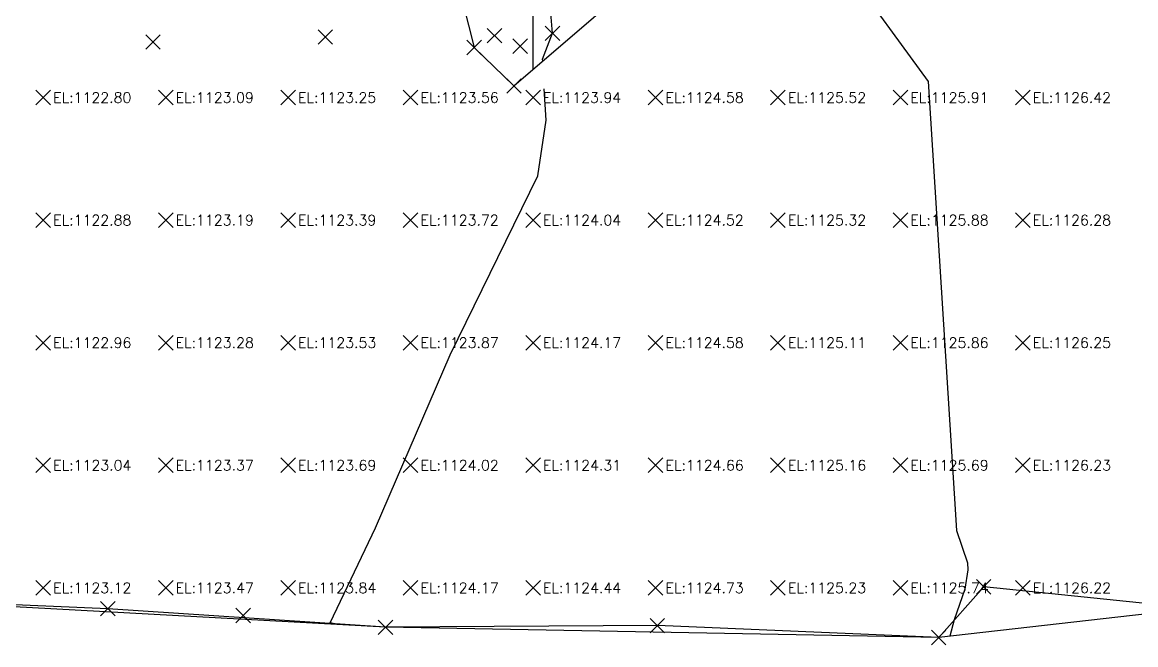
# Model space of a CAD drawing. Header units: metres. Extents: x -212 to 353850, y -37 to 356021.
# Drawn here: x 353787.65 to 353814.93, y 355899.66 to 355914.89 of the extents above; entities that cross this region are included whole.
import ezdxf

# ---------------------------------------------------------------- set-up
doc = ezdxf.new("R2010")
doc.units = ezdxf.units.M
for name, color, linetype in [('C-TINN-BNDY', 110, 'Continuous'), ('C-TOPO-MINR', 8, 'Continuous'), ('C-TOPO-TEXT', 7, 'Continuous'), ('Survey.td2', 7, 'Continuous'), ('V-NODE', 1, 'Continuous')]:
    doc.layers.add(name, color=color, linetype=linetype)
doc.styles.get("Standard").update_dxf_attribs({"font": 'simplex.shx'})

# ---------------------------------------------------------------- blocks, each defined once
blk = doc.blocks.new('*U1')
at = {"color": 0, "linetype": 'ByBlock', "lineweight": -2, "transparency": 16777216}
for p, q in [((-0.71, -0.71), (0.71, 0.71)), ((-0.71, 0.71), (0.71, -0.71))]:
    blk.add_line(p, q, dxfattribs=at)
blk = doc.blocks.new('*U69', base_point=(353789.7496, 355900.5389, 1123.2813))
at = {"layer": 'V-NODE', "lineweight": -2, "xscale": 0.25, "yscale": 0.25, "zscale": 0.25}
blk.add_blockref('*U1', (353789.7496, 355900.5389, 1123.2813), dxfattribs=at)
blk = doc.blocks.new('*U70', base_point=(353793.0634, 355900.3736, 1123.7583))
at = {"layer": 'V-NODE', "lineweight": -2, "xscale": 0.25, "yscale": 0.25, "zscale": 0.25}
blk.add_blockref('*U1', (353793.0634, 355900.3736, 1123.7583), dxfattribs=at)
blk = doc.blocks.new('*U71', base_point=(353796.5514, 355900.0834, 1124.1545))
at = {"layer": 'V-NODE', "lineweight": -2, "xscale": 0.25, "yscale": 0.25, "zscale": 0.25}
blk.add_blockref('*U1', (353796.5514, 355900.0834, 1124.1545), dxfattribs=at)
blk = doc.blocks.new('*U72', base_point=(353803.2102, 355900.1243, 1124.7634))
at = {"layer": 'V-NODE', "lineweight": -2, "xscale": 0.25, "yscale": 0.25, "zscale": 0.25}
blk.add_blockref('*U1', (353803.2102, 355900.1243, 1124.7634), dxfattribs=at)
blk = doc.blocks.new('*U73', base_point=(353810.1026, 355899.8343, 1125.9601))
at = {"layer": 'V-NODE', "lineweight": -2, "xscale": 0.25, "yscale": 0.25, "zscale": 0.25}
blk.add_blockref('*U1', (353810.1026, 355899.8343, 1125.9601), dxfattribs=at)
blk = doc.blocks.new('*U74', base_point=(353811.205, 355901.0745, 1126.0751))
at = {"layer": 'V-NODE', "lineweight": -2, "xscale": 0.25, "yscale": 0.25, "zscale": 0.25}
blk.add_blockref('*U1', (353811.205, 355901.0745, 1126.0751), dxfattribs=at)
blk = doc.blocks.new('*U151', base_point=(353800.6407, 355914.6217, 1123.9994))
at = {"layer": 'V-NODE', "lineweight": -2, "xscale": 0.25, "yscale": 0.25, "zscale": 0.25}
blk.add_blockref('*U1', (353800.6407, 355914.6217, 1123.9994), dxfattribs=at)
blk = doc.blocks.new('*U152', base_point=(353799.22, 355914.5656, 1123.6249))
at = {"layer": 'V-NODE', "lineweight": -2, "xscale": 0.25, "yscale": 0.25, "zscale": 0.25}
blk.add_blockref('*U1', (353799.22, 355914.5656, 1123.6249), dxfattribs=at)
blk = doc.blocks.new('*U588', base_point=(353798.7211, 355914.2736, 1123.6152))
at = {"layer": 'V-NODE', "lineweight": -2, "xscale": 0.25, "yscale": 0.25, "zscale": 0.25}
blk.add_blockref('*U1', (353798.7211, 355914.2736, 1123.6152), dxfattribs=at)
blk = doc.blocks.new('*U589', base_point=(353799.6981, 355913.3327, 1123.8476))
at = {"layer": 'V-NODE', "lineweight": -2, "xscale": 0.25, "yscale": 0.25, "zscale": 0.25}
blk.add_blockref('*U1', (353799.6981, 355913.3327, 1123.8476), dxfattribs=at)
blk = doc.blocks.new('*U590', base_point=(353799.8507, 355914.3103, 1123.7717))
at = {"layer": 'V-NODE', "lineweight": -2, "xscale": 0.25, "yscale": 0.25, "zscale": 0.25}
blk.add_blockref('*U1', (353799.8507, 355914.3103, 1123.7717), dxfattribs=at)
blk = doc.blocks.new('*U600', base_point=(353795.0767, 355914.5309, 1123.2374))
at = {"layer": 'V-NODE', "lineweight": -2, "xscale": 0.25, "yscale": 0.25, "zscale": 0.25}
blk.add_blockref('*U1', (353795.0767, 355914.5309, 1123.2374), dxfattribs=at)
blk = doc.blocks.new('*U601', base_point=(353790.8536, 355914.4082, 1123.0107))
at = {"layer": 'V-NODE', "lineweight": -2, "xscale": 0.25, "yscale": 0.25, "zscale": 0.25}
blk.add_blockref('*U1', (353790.8536, 355914.4082, 1123.0107), dxfattribs=at)

msp = doc.modelspace()

# ---------------------------------------------------------------- linework, layer by layer
at = {"color": 7, "true_color": 0xffffff}
msp.add_line((353800.166, 355913.736, 1117.51), (353800.166, 355980.177, 1121.653), dxfattribs=at)
at = {"color": 3}
for points, elevation in [([(353802.409, 355929.668), (353800.053, 355923.984), (353798.955, 355921.436), (353798.372, 355920.081), (353797.875, 355917.627), (353798.721, 355914.274), (353799.698, 355913.333), (353803.652, 355916.743), (353805.931, 355921.306), (353808.236, 355925.688), (353811.577, 355931.933), (353811.622, 355933.218), (353811.793, 355938.924), (353811.315, 355946.979), (353811.282, 355954.631), (353812.127, 355976.012), (353813.141, 355978.948), (353812.999, 355981.855), (353812.128, 355983.608), (353808.907, 355985.916), (353798.5, 355987.042), (353791.68, 355988.312)], 1122.624), ([(353835.728, 355959.315), (353834.472, 355959.572), (353829.646, 355960.062), (353823.652, 355960.036), (353821.551, 355958.819), (353821.187, 355930.736), (353823.142, 355925.415), (353822.562, 355923.468), (353819.265, 355908.41), (353816.358, 355900.54), (353811.205, 355901.075), (353810.103, 355899.834), (353803.21, 355900.124), (353796.551, 355900.083), (353783.274, 355900.812), (353775.853, 355902.578), (353763.287, 355908.682), (353757.371, 355911.909), (353746.696, 355914.698), (353738.311, 355915.372), (353729.95, 355915.46), (353712.562, 355912.758)], 1129.986)]:
    msp.add_lwpolyline(points, dxfattribs=dict(at, elevation=elevation))
at = {"layer": 'C-TINN-BNDY', "color": 110, "linetype": 'Continuous', "lineweight": -3, "flags": 128}
msp.add_lwpolyline([(353775.21, 355901.71), (353712.562, 355912.758), (353711.127, 355918.698), (353708.515, 355980.861), (353708.088, 355987.489), (353740.928, 356014.282), (353747.106, 356021.152), (353750.817, 356021.263), (353812.938, 356012.175), (353824.736, 356011.206), (353848.766, 355967.131), (353822.562, 355923.469), (353819.265, 355908.41), (353816.358, 355900.54), (353810.103, 355899.834), (353796.551, 355900.083), (353789.75, 355900.539), (353783.274, 355900.812), (353775.21, 355901.71)], close=True, dxfattribs=at)
at = {"layer": 'C-TOPO-MINR', "color": 8, "linetype": 'Continuous', "lineweight": -3, "flags": 128}
for points, elevation in [([(353807.796, 355916.261), (353809.841, 355913.44), (353810.542, 355902.451), (353810.807, 355901.659), (353810.817, 355901.488), (353810.747, 355901.02), (353810.485, 355900.265), (353810.378, 355899.865)], 1126), ([(353800.401, 355913.939), (353800.397, 355913.993), (353800.643, 355914.623), (353800.568, 355915.519)], 1124), ([(353795.348, 355900.164), (353795.191, 355900.197), (353796.303, 355902.517), (353798.136, 355906.753), (353800.283, 355911.135), (353800.485, 355912.494), (353800.44, 355913.261)], 1124)]:
    msp.add_lwpolyline(points, dxfattribs=dict(at, elevation=elevation))
at = {"layer": 'C-TOPO-TEXT', "color": 6, "linetype": 'Continuous', "lineweight": -3}
for p, q in [((353787.986, 355912.869, 1122.802), (353788.345, 355913.229, 1122.802)), ((353787.986, 355913.229, 1122.802), (353788.345, 355912.869, 1122.802)), ((353790.986, 355912.869, 1123.088), (353791.345, 355913.229, 1123.088)), ((353790.986, 355913.229, 1123.088), (353791.345, 355912.869, 1123.088)), ((353793.986, 355912.869, 1123.253), (353794.345, 355913.229, 1123.253)), ((353793.986, 355913.229, 1123.253), (353794.345, 355912.869, 1123.253)), ((353796.986, 355912.869, 1123.562), (353797.345, 355913.229, 1123.562)), ((353796.986, 355913.229, 1123.562), (353797.345, 355912.869, 1123.562)), ((353799.986, 355912.869, 1123.941), (353800.345, 355913.229, 1123.941)), ((353799.986, 355913.229, 1123.941), (353800.345, 355912.869, 1123.941)), ((353802.986, 355912.869, 1124.579), (353803.345, 355913.229, 1124.579)), ((353802.986, 355913.229, 1124.579), (353803.345, 355912.869, 1124.579)), ((353805.986, 355912.869, 1125.517), (353806.345, 355913.229, 1125.517)), ((353805.986, 355913.229, 1125.517), (353806.345, 355912.869, 1125.517)), ((353808.986, 355912.869, 1125.909), (353809.345, 355913.229, 1125.909)), ((353808.986, 355913.229, 1125.909), (353809.345, 355912.869, 1125.909)), ((353811.986, 355912.869, 1126.42), (353812.345, 355913.229, 1126.42)), ((353811.986, 355913.229, 1126.42), (353812.345, 355912.869, 1126.42)), ((353787.986, 355909.869, 1122.88), (353788.345, 355910.229, 1122.88)), ((353787.986, 355910.229, 1122.88), (353788.345, 355909.869, 1122.88)), ((353790.986, 355909.869, 1123.19), (353791.345, 355910.229, 1123.19)), ((353790.986, 355910.229, 1123.19), (353791.345, 355909.869, 1123.19)), ((353793.986, 355909.869, 1123.387), (353794.345, 355910.229, 1123.387)), ((353793.986, 355910.229, 1123.387), (353794.345, 355909.869, 1123.387)), ((353796.986, 355909.869, 1123.716), (353797.345, 355910.229, 1123.716)), ((353796.986, 355910.229, 1123.716), (353797.345, 355909.869, 1123.716)), ((353799.986, 355909.869, 1124.038), (353800.345, 355910.229, 1124.038)), ((353799.986, 355910.229, 1124.038), (353800.345, 355909.869, 1124.038)), ((353802.986, 355909.869, 1124.524), (353803.345, 355910.229, 1124.524)), ((353802.986, 355910.229, 1124.524), (353803.345, 355909.869, 1124.524)), ((353805.986, 355909.869, 1125.32), (353806.345, 355910.229, 1125.32)), ((353805.986, 355910.229, 1125.32), (353806.345, 355909.869, 1125.32)), ((353808.986, 355909.869, 1125.884), (353809.345, 355910.229, 1125.884)), ((353808.986, 355910.229, 1125.884), (353809.345, 355909.869, 1125.884)), ((353811.986, 355909.869, 1126.275), (353812.345, 355910.229, 1126.275)), ((353811.986, 355910.229, 1126.275), (353812.345, 355909.869, 1126.275)), ((353787.986, 355906.869, 1122.96), (353788.345, 355907.229, 1122.96)), ((353787.986, 355907.229, 1122.96), (353788.345, 355906.869, 1122.96)), ((353790.986, 355906.869, 1123.282), (353791.345, 355907.229, 1123.282)), ((353790.986, 355907.229, 1123.282), (353791.345, 355906.869, 1123.282)), ((353793.986, 355906.869, 1123.529), (353794.345, 355907.229, 1123.529)), ((353793.986, 355907.229, 1123.529), (353794.345, 355906.869, 1123.529)), ((353796.986, 355906.869, 1123.87), (353797.345, 355907.229, 1123.87)), ((353796.986, 355907.229, 1123.87), (353797.345, 355906.869, 1123.87)), ((353799.986, 355906.869, 1124.173), (353800.345, 355907.229, 1124.173)), ((353799.986, 355907.229, 1124.173), (353800.345, 355906.869, 1124.173)), ((353802.986, 355906.869, 1124.583), (353803.345, 355907.229, 1124.583)), ((353802.986, 355907.229, 1124.583), (353803.345, 355906.869, 1124.583)), ((353805.986, 355906.869, 1125.107), (353806.345, 355907.229, 1125.107)), ((353805.986, 355907.229, 1125.107), (353806.345, 355906.869, 1125.107)), ((353808.986, 355906.869, 1125.859), (353809.345, 355907.229, 1125.859)), ((353808.986, 355907.229, 1125.859), (353809.345, 355906.869, 1125.859)), ((353811.986, 355906.869, 1126.25), (353812.345, 355907.229, 1126.25)), ((353811.986, 355907.229, 1126.25), (353812.345, 355906.869, 1126.25)), ((353787.986, 355903.869, 1123.041), (353788.345, 355904.229, 1123.041)), ((353787.986, 355904.229, 1123.041), (353788.345, 355903.869, 1123.041)), ((353790.986, 355903.869, 1123.375), (353791.345, 355904.229, 1123.375)), ((353790.986, 355904.229, 1123.375), (353791.345, 355903.869, 1123.375)), ((353793.986, 355903.869, 1123.686), (353794.345, 355904.229, 1123.686)), ((353793.986, 355904.229, 1123.686), (353794.345, 355903.869, 1123.686)), ((353796.986, 355903.869, 1124.024), (353797.345, 355904.229, 1124.024)), ((353796.986, 355904.229, 1124.024), (353797.345, 355903.869, 1124.024)), ((353799.986, 355903.869, 1124.308), (353800.345, 355904.229, 1124.308)), ((353799.986, 355904.229, 1124.308), (353800.345, 355903.869, 1124.308)), ((353802.986, 355903.869, 1124.658), (353803.345, 355904.229, 1124.658)), ((353802.986, 355904.229, 1124.658), (353803.345, 355903.869, 1124.658)), ((353805.986, 355903.869, 1125.159), (353806.345, 355904.229, 1125.159)), ((353805.986, 355904.229, 1125.159), (353806.345, 355903.869, 1125.159)), ((353808.986, 355903.869, 1125.69), (353809.345, 355904.229, 1125.69)), ((353808.986, 355904.229, 1125.69), (353809.345, 355903.869, 1125.69)), ((353811.986, 355903.869, 1126.225), (353812.345, 355904.229, 1126.225)), ((353811.986, 355904.229, 1126.225), (353812.345, 355903.869, 1126.225)), ((353787.986, 355900.869, 1123.121), (353788.345, 355901.229, 1123.121)), ((353787.986, 355901.229, 1123.121), (353788.345, 355900.869, 1123.121)), ((353790.986, 355900.869, 1123.467), (353791.345, 355901.229, 1123.467)), ((353790.986, 355901.229, 1123.467), (353791.345, 355900.869, 1123.467)), ((353793.986, 355900.869, 1123.843), (353794.345, 355901.229, 1123.843)), ((353793.986, 355901.229, 1123.843), (353794.345, 355900.869, 1123.843)), ((353796.986, 355900.869, 1124.167), (353797.345, 355901.229, 1124.167)), ((353796.986, 355901.229, 1124.167), (353797.345, 355900.869, 1124.167)), ((353799.986, 355900.869, 1124.443), (353800.345, 355901.229, 1124.443)), ((353799.986, 355901.229, 1124.443), (353800.345, 355900.869, 1124.443)), ((353802.986, 355900.869, 1124.733), (353803.345, 355901.229, 1124.733)), ((353802.986, 355901.229, 1124.733), (353803.345, 355900.869, 1124.733)), ((353805.986, 355900.869, 1125.234), (353806.345, 355901.229, 1125.234)), ((353805.986, 355901.229, 1125.234), (353806.345, 355900.869, 1125.234)), ((353808.986, 355900.869, 1125.735), (353809.345, 355901.229, 1125.735)), ((353808.986, 355901.229, 1125.735), (353809.345, 355900.869, 1125.735)), ((353811.986, 355900.869, 1126.222), (353812.345, 355901.229, 1126.222)), ((353811.986, 355901.229, 1126.222), (353812.345, 355900.869, 1126.222))]:
    msp.add_line(p, q, dxfattribs=at)
at = {"layer": 'Survey.td2'}
for p in [(353795.077, 355914.531, 1123.237), (353799.22, 355914.566, 1123.625), (353800.641, 355914.622, 1123.999), (353790.854, 355914.408, 1123.011), (353798.721, 355914.274, 1123.615), (353799.851, 355914.31, 1123.772), (353799.698, 355913.333, 1123.848), (353811.205, 355901.075, 1126.075), (353789.75, 355900.539, 1123.281), (353793.063, 355900.374, 1123.758), (353796.551, 355900.083, 1124.155), (353803.21, 355900.124, 1124.763), (353810.103, 355899.834, 1125.96)]:
    msp.add_point(p, dxfattribs=at)

# ---------------------------------------------------------------- block references
at = {"layer": 'V-NODE'}
for name, p in [('*U151', (353800.641, 355914.622, 1123.999)), ('*U601', (353790.854, 355914.408, 1123.011)), ('*U600', (353795.077, 355914.531, 1123.237)), ('*U152', (353799.22, 355914.566, 1123.625)), ('*U588', (353798.721, 355914.274, 1123.615)), ('*U590', (353799.851, 355914.31, 1123.772)), ('*U589', (353799.698, 355913.333, 1123.848)), ('*U74', (353811.205, 355901.074, 1126.075)), ('*U69', (353789.75, 355900.539, 1123.281)), ('*U70', (353793.063, 355900.374, 1123.758)), ('*U71', (353796.551, 355900.083, 1124.155)), ('*U72', (353803.21, 355900.124, 1124.763)), ('*U73', (353810.103, 355899.834, 1125.96))]:
    msp.add_blockref(name, p, dxfattribs=at)

# ---------------------------------------------------------------- texts
at = {"layer": 'C-TOPO-TEXT', "color": 7, "linetype": 'Continuous', "lineweight": -3, "char_height": 0.254, "attachment_point": 4}
for s, insert in [('EL:1122.80', (353788.409, 355913.049, 1122.802)), ('EL:1123.09', (353791.409, 355913.049, 1123.088)), ('EL:1123.25', (353794.409, 355913.049, 1123.253)), ('EL:1123.56', (353797.409, 355913.049, 1123.562)), ('EL:1123.94', (353800.409, 355913.049, 1123.941)), ('EL:1124.58', (353803.409, 355913.049, 1124.579)), ('EL:1125.52', (353806.409, 355913.049, 1125.517)), ('EL:1125.91', (353809.409, 355913.049, 1125.909)), ('EL:1126.42', (353812.409, 355913.049, 1126.42)), ('EL:1122.88', (353788.409, 355910.049, 1122.88)), ('EL:1123.19', (353791.409, 355910.049, 1123.19)), ('EL:1123.39', (353794.409, 355910.049, 1123.387)), ('EL:1123.72', (353797.409, 355910.049, 1123.716)), ('EL:1124.04', (353800.409, 355910.049, 1124.038)), ('EL:1124.52', (353803.409, 355910.049, 1124.524)), ('EL:1125.32', (353806.409, 355910.049, 1125.32)), ('EL:1125.88', (353809.409, 355910.049, 1125.884)), ('EL:1126.28', (353812.409, 355910.049, 1126.275)), ('EL:1122.96', (353788.409, 355907.049, 1122.96)), ('EL:1123.28', (353791.409, 355907.049, 1123.282)), ('EL:1123.53', (353794.409, 355907.049, 1123.529)), ('EL:1123.87', (353797.409, 355907.049, 1123.87)), ('EL:1124.17', (353800.409, 355907.049, 1124.173)), ('EL:1124.58', (353803.409, 355907.049, 1124.583)), ('EL:1125.11', (353806.409, 355907.049, 1125.107)), ('EL:1125.86', (353809.409, 355907.049, 1125.859)), ('EL:1126.25', (353812.409, 355907.049, 1126.25)), ('EL:1123.04', (353788.409, 355904.049, 1123.041)), ('EL:1123.37', (353791.409, 355904.049, 1123.375)), ('EL:1123.69', (353794.409, 355904.049, 1123.686)), ('EL:1124.02', (353797.409, 355904.049, 1124.024)), ('EL:1124.31', (353800.409, 355904.049, 1124.308)), ('EL:1124.66', (353803.409, 355904.049, 1124.658)), ('EL:1125.16', (353806.409, 355904.049, 1125.159)), ('EL:1125.69', (353809.409, 355904.049, 1125.69)), ('EL:1126.23', (353812.409, 355904.049, 1126.225)), ('EL:1123.12', (353788.409, 355901.049, 1123.121)), ('EL:1123.47', (353791.409, 355901.049, 1123.467)), ('EL:1123.84', (353794.409, 355901.049, 1123.843)), ('EL:1124.17', (353797.409, 355901.049, 1124.167)), ('EL:1124.44', (353800.409, 355901.049, 1124.443)), ('EL:1124.73', (353803.409, 355901.049, 1124.733)), ('EL:1125.23', (353806.409, 355901.049, 1125.234)), ('EL:1125.74', (353809.409, 355901.049, 1125.735)), ('EL:1126.22', (353812.409, 355901.049, 1126.222))]:
    msp.add_mtext(s, dxfattribs=dict(at, insert=insert))

doc.saveas('drawing.dxf')
